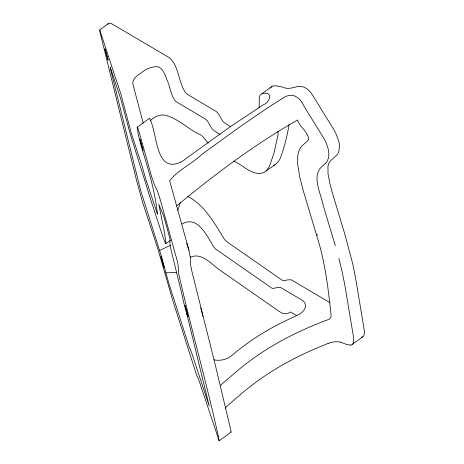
<?xml version="1.0" encoding="UTF-8"?>
<svg xmlns="http://www.w3.org/2000/svg" width="464" height="464" viewBox="0 0 464 464"><rect width="100%" height="100%" fill="white"/><g stroke="black" fill="none" stroke-linecap="round" stroke-linejoin="round"><path stroke-width="0.7" d="M289.089 124.236C287.291 135.993 284.246 147.587 280.065 158.734C277.24 164.488 270.941 167.086 266.208 170.972C255.165 179.214 243.385 164.975 233.873 161.176M149.414 118.767L149.478 118.285C157.76 132.437 154.785 174.383 180.954 162M177.822 210.343L180.38 202.258M270.355 88.148C272.675 83.804 278.58 86.64 282.234 86.936C287.025 89.569 292.453 87.945 297.354 86.536C304.274 85.266 309.894 90.341 313.038 95.92L333.239 128.667L335.89 133.423L338.9 141.648L339.439 145.174L338.993 151.073L338.041 153.381L336.586 155.208L330.675 160.631L328.906 163.05L327.961 166.17L328.048 174.122L329.916 183.727L332.885 194.555L344.497 233.096L352.733 263.778L355.575 277.971L364.228 329.95L364.402 332.943L363.921 335.356L362.749 336.847L352.153 344.52M266.208 170.972L269.439 166.425L274.062 152.807L278.151 134.119L278.006 131.318M230.689 126.684L224.57 123.041C220.916 120.014 219.965 114.724 216.41 111.609L186.383 93.757C178.24 83.381 179.568 67.083 169.604 57.826L111.482 23.641A10.44 4.385 54.1 0 0 108.791 23.339L99.702 29.916L99.714 30.972L136.776 181.308L142.86 203.058L157.998 249.313L173.066 301.507L196.313 374.17L197.513 377.505L198.395 378.705L219.147 440.8L231.031 432.17L230.898 430.499L214.948 363.503L191.765 270.814L190.269 263.152L190.681 259.695L188.894 250.044L169.662 180.827C177.909 169.928 191.713 164.088 201.515 154.703C228.155 135.268 254.759 115.64 282.785 98.235C292.361 91.46 299.854 97.196 304.111 106.378L322.608 136.358C327.775 144.542 333.14 158.154 323.495 165.167C310.265 174.858 321.024 193.25 323.304 205.726L335.304 245.642M176.836 205.807C214.745 174.296 254.736 144.437 297.656 119.99C298.88 125.831 305.08 129.41 307.307 134.949A5.783 2.43 54.1 0 1 308.264 140.145L302.65 145.302A67.083 28.165 54.1 0 0 297.575 158.114L297.65 164.152L299.721 177.149L303.421 191.232L317.138 236.988C325.264 262.636 328.384 289.408 331.145 316.054C331.047 319.812 325.925 320.114 323.356 321.378A14.459 9.1 -13.9 0 0 322.706 321.633L313.797 325.299A219.147 137.912 -13.9 0 0 236.014 371.948L222.587 383.479A14.459 9.1 -13.9 0 0 220.632 385.543M272.026 86.298L260.188 95.05L259.272 97.254L259.173 108.008M107.636 24.221L108.791 23.333M149.478 118.285L137.164 127.252L138.376 135.094A14.599 0.534 74.4 0 0 140.818 144.426A14.587 0.534 74.4 0 0 143.62 153.99C149.57 173.681 155.388 193.65 157.447 214.153L145.998 179.922L141.978 165.77L131.266 133.104L120.878 94.001L99.702 29.916M150.104 120.849C154.396 116.742 160.208 113.697 166.245 115.507C179.04 119.109 188.552 129.601 200.651 134.838A5.783 2.43 54.1 0 1 203.505 137.535L208.208 143.115M187.207 314.441L186.789 313.751L209.212 405.994L191.417 352.101L189.196 346.991L168.995 283.817L165.845 272.832A14.459 0.528 74.4 0 0 159.57 250.49L140.47 189.869L110.38 68.365A14.459 0.528 74.4 0 0 110.241 67.083L121.011 99.812L126.156 118.981A34.214 1.253 74.4 0 0 131.66 138.603L147.076 187.81A40.362 1.479 74.4 0 0 151.322 201.509L163.009 237.052L165.393 243.159L165.99 243.542L170.665 240.155M190.286 257.247C200.715 252.294 210.54 262.914 218.115 268.894L279.583 311.669C282.779 314.435 287.274 314.476 290.58 311.976L296.78 315.636M182.062 224.025C197.6 214.832 207.159 236.321 213.457 246.454A5.783 2.43 54.1 0 0 216.363 249.533L271.156 287.663A5.783 2.43 54.1 0 0 273.748 288.341L277.199 287.523L280.65 287.512L301.925 300.063A14.459 9.1 -13.9 0 1 298.868 314.488L288.335 319.452A197.061 124.016 -13.9 0 0 234.72 353.081L232.713 354.751A14.459 9.1 -13.9 0 1 213.904 359.78M159.57 250.49L170.659 245.212M328.1 343.424L319.191 347.089A219.147 137.912 -13.9 0 0 241.408 393.739L227.981 405.269A14.459 9.1 -13.9 0 0 225.307 408.424M273.603 165.288L274.746 164.848M361.734 337.241L362.749 336.847M261.818 93.792C273.377 90.335 270.75 102.237 263.169 104.887L228.439 127.989L185.902 158.618A14.111 6.612 -21.7 0 1 180.943 161.988M176.477 272.513L165.845 272.832M350.604 345.135L346.399 344.404L340.564 342.171M187.798 196.342C204.781 205.5 214.31 222.94 224.083 238.763A5.783 2.43 54.1 0 0 226.995 241.837L281.787 279.966A5.783 2.43 54.1 0 0 284.38 280.65L287.831 279.827L291.276 279.815L329.985 302.644M220.058 134.374L213.939 130.738C210.285 127.704 209.339 122.415 205.784 119.306L175.752 101.448C170.659 95.636 170.363 86.768 167.011 80.034C165.01 74.443 161.808 64.502 153.723 66.996A14.459 9.1 -13.9 0 0 144.124 70.725L137.582 75.458A14.459 9.1 -13.9 0 0 132.89 82.07L132.942 84.361L143.243 123.192M137.164 127.252L137.976 128.464L139.223 132.414L151.838 177.439L154.582 185.223L157.534 191.301L159.825 198.232L172.846 244.766C174.539 253.773 179.243 262.81 178.309 272.061C190.594 326.708 206.016 380.642 218.121 435.348L219.147 440.8M230.805 431.845L231.031 432.17M186.679 243.281L188.894 250.044M338.853 258.315L342.107 271.475L344.938 285.662L353.551 337.316L353.667 341.736A17.829 7.488 54.1 0 1 350.604 345.135M165.99 243.542L164.43 232.168L158.804 204.288L163.931 216.787L169.679 237.823L170.16 240.12L169.795 242.805L170.99 249.615L182.648 297.378A14.459 0.528 74.4 0 0 186.975 314.505M328.094 343.418A14.459 9.112 -13.9 0 1 340.57 342.165M200.686 307.852A11.565 0.423 74.4 0 1 201.005 309.007M201.202 309.726A11.565 0.423 74.4 0 1 202.391 314.302M202.571 315.033A11.565 0.423 74.4 0 1 202.872 316.32M104.98 48.929L108.054 59.978L104.98 48.929M139.983 139.351L143.057 150.4L139.983 139.351M161.002 256.604L164.076 267.647L161.002 256.604M185.066 305.643L188.14 316.692L185.066 305.643M317.214 234.97L316.407 234.54A14.459 9.1 -13.9 0 1 317.214 234.97"/></g></svg>
